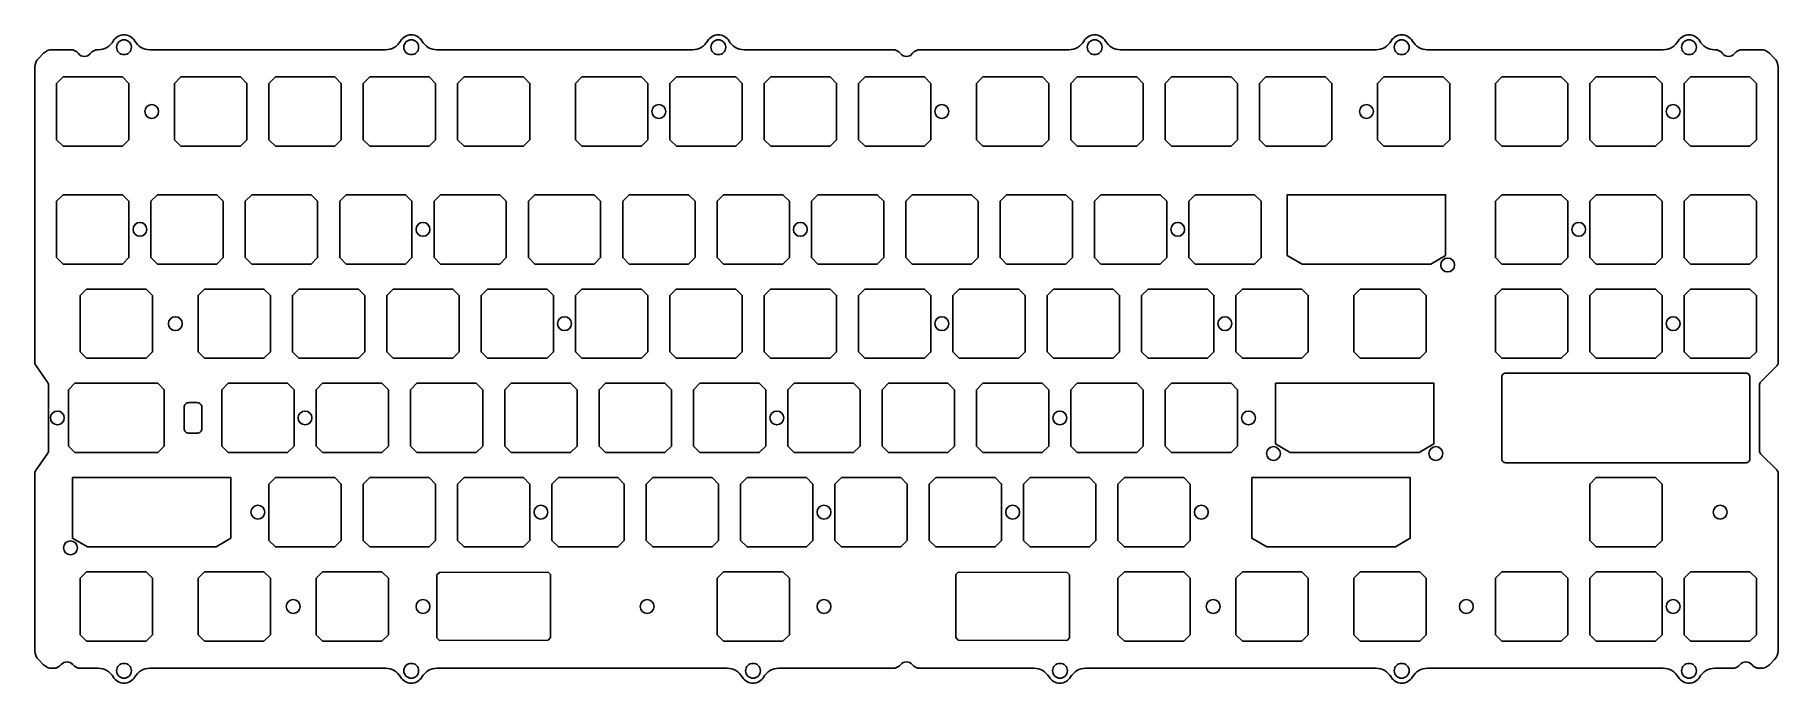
# Model space of a CAD drawing. Header units: millimetres. Extents: x -2 to 350, y -157 to -26.
import ezdxf

# ---------------------------------------------------------------- set-up
doc = ezdxf.new("R2010")
doc.units = ezdxf.units.MM
doc.layers.get('0').update_dxf_attribs({"linetype": 'CONTINUOUS'})

msp = doc.modelspace()

# ---------------------------------------------------------------- linework, layer by layer
for points in [[(210.59, -153.97), (269.24, -153.97, -0.267949), (272.27, -155.72, 0.57735), (276.6, -155.72, -0.267949), (279.63, -153.97), (327.24, -153.97, -0.267949), (330.27, -155.72, 0.57735), (334.6, -155.72, -0.267949), (337.63, -153.97), (341.2, -153.97, 0.226967), (342.76, -153.22, -0.478588), (345.09, -153.22, 0.226967), (346.65, -153.97), (346.9, -153.97, 0.198912), (348.67, -153.24), (349.7, -152.2, 0.198912), (350.43, -150.43), (350.43, -114.58, 0.198912), (350.14, -113.87), (346.94, -110.67, -0.198912), (346.65, -109.96), (346.65, -96.79, -0.198912), (346.94, -96.08), (350.14, -92.88, 0.198912), (350.43, -92.17), (350.43, -32.51, 0.198912), (349.7, -30.74), (348.67, -29.7, 0.198912), (346.9, -28.97), (343.2, -28.97, 0.233209), (341.61, -29.75, -0.493245), (339.23, -29.75, 0.233209), (337.65, -28.97), (337.63, -28.97, -0.267949), (334.6, -27.22, 0.57735), (330.27, -27.22, -0.267949), (327.24, -28.97), (279.63, -28.97, -0.267949), (276.6, -27.22, 0.57735), (272.27, -27.22, -0.267949), (269.24, -28.97), (217.63, -28.97, -0.267949), (214.6, -27.22, 0.57735), (210.27, -27.22, -0.267949), (207.24, -28.97), (177.2, -28.97, 0.233209), (175.61, -29.75, -0.493245), (173.23, -29.75, 0.233209), (171.65, -28.97), (141.63, -28.97, -0.267949), (138.6, -27.22, 0.57735), (134.27, -27.22, -0.267949), (131.24, -28.97), (79.63, -28.97, -0.267949), (76.6, -27.22, 0.57735), (72.27, -27.22, -0.267949), (69.24, -28.97), (21.63, -28.97, -0.267949), (18.6, -27.22, 0.57735), (14.27, -27.22, -0.267949), (11.24, -28.97), (11.2, -28.97, 0.233209), (9.61, -29.75, -0.493245), (7.23, -29.75, 0.233209), (5.65, -28.97), (1.97, -28.97, 0.198912), (0.2, -29.7), (-0.83, -30.74, 0.198912), (-1.57, -32.51), (-1.57, -92.17, 0.198912), (-1.27, -92.88), (0.93, -96.08, -0.198912), (1.22, -96.79), (1.22, -109.96, -0.199114), (0.93, -110.67), (0.93, -110.67), (-1.27, -113.87, 0.198912), (-1.57, -114.58), (-1.57, -150.43, 0.198912), (-0.83, -152.2), (0.2, -153.24, 0.198912), (1.97, -153.97), (2.2, -153.97, 0.226967), (3.76, -153.22, -0.478588), (6.09, -153.22, 0.226967), (7.65, -153.97), (11.24, -153.97, -0.267949), (14.27, -155.72, 0.57735), (18.6, -155.72, -0.267949), (21.63, -153.97), (69.24, -153.97, -0.267949), (72.27, -155.72, 0.57735), (76.6, -155.72, -0.267949), (79.63, -153.97), (138.24, -153.97, -0.267949), (141.27, -155.72, 0.57735), (145.6, -155.72, -0.267949), (148.63, -153.97), (171.7, -153.97, 0.226967), (173.26, -153.22, -0.478588), (175.59, -153.22, 0.226967), (177.15, -153.97), (200.19, -153.97, -0.267949), (203.23, -155.72, 0.57735), (207.56, -155.72, -0.267949)], [(294.64, -111.68), (294.64, -95.08, -0.414214), (295.39, -94.33), (343.99, -94.33, -0.414214), (344.74, -95.08), (344.74, -111.68, -0.414214), (343.99, -112.43), (295.39, -112.43, -0.414214)], [(32.17, -101.28, 0.414216), (31.17, -100.28), (29.57, -100.28, 0.414219), (28.57, -101.28), (28.57, -105.48, 0.414217), (29.57, -106.48), (31.17, -106.48, 0.414214), (32.17, -105.48)]]:
    msp.add_lwpolyline(points, format="xyb", close=True)
for points in [[(17.43, -47.16), (16.13, -48.46), (4.13, -48.46), (2.83, -47.16), (2.83, -35.77), (4.13, -34.46), (16.13, -34.46), (17.43, -35.77)], [(26.64, -35.77), (27.94, -34.46), (39.94, -34.46), (41.24, -35.77), (41.24, -47.16), (39.94, -48.46), (27.94, -48.46), (26.64, -47.16)], [(58.99, -48.46), (46.99, -48.46), (45.69, -47.16), (45.69, -35.77), (46.99, -34.46), (58.99, -34.46), (60.29, -35.77), (60.29, -47.16)], [(79.34, -35.77), (79.34, -47.16), (78.04, -48.46), (66.04, -48.46), (64.74, -47.16), (64.74, -35.77), (66.04, -34.46), (78.04, -34.46)], [(85.09, -34.46), (97.09, -34.46), (98.39, -35.77), (98.39, -47.16), (97.09, -48.46), (85.09, -48.46), (83.79, -47.16), (83.79, -35.77)], [(107.6, -35.77), (108.91, -34.46), (120.9, -34.46), (122.2, -35.77), (122.2, -47.16), (120.9, -48.46), (108.91, -48.46), (107.6, -47.16)], [(126.65, -35.77), (127.96, -34.46), (139.95, -34.46), (141.25, -35.77), (141.25, -47.16), (139.95, -48.46), (127.96, -48.46), (126.65, -47.16)], [(147.01, -34.46), (159, -34.46), (160.3, -35.77), (160.3, -47.16), (159, -48.46), (147.01, -48.46), (145.7, -47.16), (145.7, -35.77)], [(179.35, -35.77), (179.35, -47.16), (178.05, -48.46), (166.06, -48.46), (164.75, -47.16), (164.75, -35.77), (166.06, -34.46), (178.05, -34.46)], [(188.57, -47.16), (188.57, -35.77), (189.87, -34.46), (201.87, -34.46), (203.17, -35.77), (203.17, -47.16), (201.87, -48.46), (189.87, -48.46)], [(220.92, -34.46), (222.22, -35.77), (222.22, -47.16), (220.92, -48.46), (208.92, -48.46), (207.62, -47.16), (207.62, -35.77), (208.92, -34.46)], [(241.27, -35.77), (241.27, -47.16), (239.97, -48.46), (227.97, -48.46), (226.67, -47.16), (226.67, -35.77), (227.97, -34.46), (239.97, -34.46)], [(245.72, -47.16), (245.72, -35.77), (247.02, -34.46), (259.02, -34.46), (260.32, -35.77), (260.32, -47.16), (259.02, -48.46), (247.02, -48.46)], [(270.83, -48.46), (269.53, -47.16), (269.53, -35.77), (270.83, -34.46), (282.83, -34.46), (284.13, -35.77), (284.13, -47.16), (282.83, -48.46)], [(306.64, -48.46), (294.64, -48.46), (293.34, -47.16), (293.34, -35.77), (294.64, -34.46), (306.64, -34.46), (307.94, -35.77), (307.94, -47.16)], [(312.39, -35.77), (313.69, -34.46), (325.69, -34.46), (326.99, -35.77), (326.99, -47.16), (325.69, -48.46), (313.69, -48.46), (312.39, -47.16)], [(332.74, -34.46), (344.74, -34.46), (346.04, -35.77), (346.04, -47.16), (344.74, -48.46), (332.74, -48.46), (331.44, -47.16), (331.44, -35.77)], [(2.83, -59.58), (4.13, -58.28), (16.13, -58.28), (17.43, -59.58), (17.43, -70.98), (16.13, -72.28), (4.13, -72.28), (2.83, -70.98)], [(23.18, -58.28), (35.18, -58.28), (36.48, -59.58), (36.48, -70.98), (35.18, -72.28), (23.18, -72.28), (21.88, -70.98), (21.88, -59.58)], [(42.23, -58.28), (54.23, -58.28), (55.53, -59.58), (55.53, -70.98), (54.23, -72.28), (42.23, -72.28), (40.93, -70.98), (40.93, -59.58)], [(61.28, -72.28), (59.98, -70.98), (59.98, -59.58), (61.28, -58.28), (73.28, -58.28), (74.58, -59.58), (74.58, -70.98), (73.28, -72.28)], [(92.33, -72.28), (80.33, -72.28), (79.03, -70.98), (79.03, -59.58), (80.33, -58.28), (92.33, -58.28), (93.63, -59.58), (93.63, -70.98)], [(111.38, -58.28), (112.68, -59.58), (112.68, -70.98), (111.38, -72.28), (99.38, -72.28), (98.08, -70.98), (98.08, -59.58), (99.38, -58.28)], [(131.73, -70.98), (130.43, -72.28), (118.43, -72.28), (117.13, -70.98), (117.13, -59.58), (118.43, -58.28), (130.43, -58.28), (131.73, -59.58)], [(149.48, -72.28), (137.48, -72.28), (136.18, -70.98), (136.18, -59.58), (137.48, -58.28), (149.48, -58.28), (150.78, -59.58), (150.78, -70.98)], [(169.83, -70.98), (168.53, -72.28), (156.53, -72.28), (155.23, -70.98), (155.23, -59.58), (156.53, -58.28), (168.53, -58.28), (169.83, -59.58)], [(174.28, -70.98), (174.28, -59.58), (175.58, -58.28), (187.58, -58.28), (188.88, -59.58), (188.88, -70.98), (187.58, -72.28), (175.58, -72.28)], [(206.63, -58.28), (207.93, -59.58), (207.93, -70.98), (206.63, -72.28), (194.63, -72.28), (193.33, -70.98), (193.33, -59.58), (194.63, -58.28)], [(213.68, -72.28), (212.38, -70.98), (212.38, -59.58), (213.68, -58.28), (225.68, -58.28), (226.98, -59.58), (226.98, -70.98), (225.68, -72.28)], [(246.03, -59.58), (246.03, -70.98), (244.73, -72.28), (232.73, -72.28), (231.43, -70.98), (231.43, -59.58), (232.73, -58.28), (244.73, -58.28)], [(280.3, -72.28), (254.3, -72.28), (251.3, -70.54), (251.3, -58.28), (283.3, -58.28), (283.3, -70.54)], [(294.64, -58.28), (306.64, -58.28), (307.94, -59.58), (307.94, -70.98), (306.64, -72.28), (294.64, -72.28), (293.34, -70.98), (293.34, -59.58)], [(325.69, -58.28), (326.99, -59.58), (326.99, -70.98), (325.69, -72.28), (313.69, -72.28), (312.39, -70.98), (312.39, -59.58), (313.69, -58.28)], [(346.04, -70.98), (344.74, -72.28), (332.74, -72.28), (331.44, -70.98), (331.44, -59.58), (332.74, -58.28), (344.74, -58.28), (346.04, -59.58)], [(22.19, -78.63), (22.19, -90.03), (20.89, -91.33), (8.89, -91.33), (7.59, -90.03), (7.59, -78.63), (8.89, -77.33), (20.89, -77.33)], [(46, -90.03), (44.7, -91.33), (32.7, -91.33), (31.4, -90.03), (31.4, -78.63), (32.7, -77.33), (44.7, -77.33), (46, -78.63)], [(65.05, -78.63), (65.05, -90.03), (63.75, -91.33), (51.75, -91.33), (50.45, -90.03), (50.45, -78.63), (51.75, -77.33), (63.75, -77.33)], [(84.1, -90.03), (82.8, -91.33), (70.8, -91.33), (69.5, -90.03), (69.5, -78.63), (70.8, -77.33), (82.8, -77.33), (84.1, -78.63)], [(103.15, -78.63), (103.15, -90.03), (101.85, -91.33), (89.85, -91.33), (88.55, -90.03), (88.55, -78.63), (89.85, -77.33), (101.85, -77.33)], [(122.2, -78.63), (122.2, -90.03), (120.9, -91.33), (108.9, -91.33), (107.6, -90.03), (107.6, -78.63), (108.9, -77.33), (120.9, -77.33)], [(127.95, -91.33), (126.65, -90.03), (126.65, -78.63), (127.95, -77.33), (139.95, -77.33), (141.25, -78.63), (141.25, -90.03), (139.95, -91.33)], [(159, -91.33), (147, -91.33), (145.7, -90.03), (145.7, -78.63), (147, -77.33), (159, -77.33), (160.3, -78.63), (160.3, -90.03)], [(166.05, -77.33), (178.05, -77.33), (179.35, -78.63), (179.35, -90.03), (178.05, -91.33), (166.05, -91.33), (164.75, -90.03), (164.75, -78.63)], [(183.8, -90.03), (183.8, -78.63), (185.1, -77.33), (197.1, -77.33), (198.4, -78.63), (198.4, -90.03), (197.1, -91.33), (185.1, -91.33)], [(216.15, -77.33), (217.45, -78.63), (217.45, -90.03), (216.15, -91.33), (204.15, -91.33), (202.85, -90.03), (202.85, -78.63), (204.15, -77.33)], [(235.2, -77.33), (236.5, -78.63), (236.5, -90.03), (235.2, -91.33), (223.2, -91.33), (221.9, -90.03), (221.9, -78.63), (223.2, -77.33)], [(254.25, -77.33), (255.55, -78.63), (255.55, -90.03), (254.25, -91.33), (242.25, -91.33), (240.95, -90.03), (240.95, -78.63), (242.25, -77.33)], [(264.77, -90.03), (264.77, -78.63), (266.07, -77.33), (278.06, -77.33), (279.37, -78.63), (279.37, -90.03), (278.06, -91.33), (266.07, -91.33)], [(307.94, -78.63), (307.94, -90.03), (306.64, -91.33), (294.64, -91.33), (293.34, -90.03), (293.34, -78.63), (294.64, -77.33), (306.64, -77.33)], [(312.39, -90.03), (312.39, -78.63), (313.69, -77.33), (325.69, -77.33), (326.99, -78.63), (326.99, -90.03), (325.69, -91.33), (313.69, -91.33)], [(346.04, -78.63), (346.04, -90.03), (344.74, -91.33), (332.74, -91.33), (331.44, -90.03), (331.44, -78.63), (332.74, -77.33), (344.74, -77.33)], [(24.57, -109.08), (23.27, -110.38), (6.51, -110.38), (5.21, -109.08), (5.21, -97.68), (6.51, -96.38), (23.27, -96.38), (24.57, -97.68)], [(50.77, -97.68), (50.77, -109.08), (49.46, -110.38), (37.47, -110.38), (36.17, -109.08), (36.17, -97.68), (37.47, -96.38), (49.46, -96.38)], [(55.22, -109.08), (55.22, -97.68), (56.52, -96.38), (68.51, -96.38), (69.82, -97.68), (69.82, -109.08), (68.51, -110.38), (56.52, -110.38)], [(75.57, -96.38), (87.56, -96.38), (88.87, -97.68), (88.87, -109.08), (87.56, -110.38), (75.57, -110.38), (74.27, -109.08), (74.27, -97.68)], [(106.61, -96.38), (107.92, -97.68), (107.92, -109.08), (106.61, -110.38), (94.62, -110.38), (93.32, -109.08), (93.32, -97.68), (94.62, -96.38)], [(126.97, -97.68), (126.97, -109.08), (125.66, -110.38), (113.67, -110.38), (112.37, -109.08), (112.37, -97.68), (113.67, -96.38), (125.66, -96.38)], [(144.71, -96.38), (146.02, -97.68), (146.02, -109.08), (144.71, -110.38), (132.72, -110.38), (131.42, -109.08), (131.42, -97.68), (132.72, -96.38)], [(165.07, -109.08), (163.76, -110.38), (151.77, -110.38), (150.47, -109.08), (150.47, -97.68), (151.77, -96.38), (163.76, -96.38), (165.07, -97.68)], [(170.82, -110.38), (169.52, -109.08), (169.52, -97.68), (170.82, -96.38), (182.81, -96.38), (184.12, -97.68), (184.12, -109.08), (182.81, -110.38)], [(203.17, -109.08), (201.86, -110.38), (189.87, -110.38), (188.57, -109.08), (188.57, -97.68), (189.87, -96.38), (201.86, -96.38), (203.17, -97.68)], [(222.22, -109.08), (220.91, -110.38), (208.92, -110.38), (207.62, -109.08), (207.62, -97.68), (208.92, -96.38), (220.91, -96.38), (222.22, -97.68)], [(239.96, -96.38), (241.27, -97.68), (241.27, -109.08), (239.96, -110.38), (227.97, -110.38), (226.67, -109.08), (226.67, -97.68), (227.97, -96.38)], [(248.92, -96.38), (280.92, -96.38), (280.92, -108.64), (277.92, -110.38), (251.92, -110.38), (248.92, -108.64)], [(38.03, -127.69), (35.03, -129.43), (9.03, -129.43), (6.03, -127.69), (6.03, -115.43), (38.03, -115.43)], [(46.99, -115.43), (58.99, -115.43), (60.29, -116.73), (60.29, -128.13), (58.99, -129.43), (46.99, -129.43), (45.69, -128.13), (45.69, -116.73)], [(66.04, -115.43), (78.04, -115.43), (79.34, -116.73), (79.34, -128.13), (78.04, -129.43), (66.04, -129.43), (64.74, -128.13), (64.74, -116.73)], [(83.79, -128.13), (83.79, -116.73), (85.09, -115.43), (97.09, -115.43), (98.39, -116.73), (98.39, -128.13), (97.09, -129.43), (85.09, -129.43)], [(102.84, -128.13), (102.84, -116.73), (104.14, -115.43), (116.14, -115.43), (117.44, -116.73), (117.44, -128.13), (116.14, -129.43), (104.14, -129.43)], [(135.19, -115.43), (136.49, -116.73), (136.49, -128.13), (135.19, -129.43), (123.19, -129.43), (121.89, -128.13), (121.89, -116.73), (123.19, -115.43)], [(140.94, -116.73), (142.24, -115.43), (154.24, -115.43), (155.54, -116.73), (155.54, -128.13), (154.24, -129.43), (142.24, -129.43), (140.94, -128.13)], [(161.29, -115.43), (173.29, -115.43), (174.59, -116.73), (174.59, -128.13), (173.29, -129.43), (161.29, -129.43), (159.99, -128.13), (159.99, -116.73)], [(180.34, -115.43), (192.34, -115.43), (193.64, -116.73), (193.64, -128.13), (192.34, -129.43), (180.34, -129.43), (179.04, -128.13), (179.04, -116.73)], [(199.39, -115.43), (211.39, -115.43), (212.69, -116.73), (212.69, -128.13), (211.39, -129.43), (199.39, -129.43), (198.09, -128.13), (198.09, -116.73)], [(231.74, -128.13), (230.44, -129.43), (218.44, -129.43), (217.14, -128.13), (217.14, -116.73), (218.44, -115.43), (230.44, -115.43), (231.74, -116.73)], [(244.16, -115.43), (276.16, -115.43), (276.16, -127.69), (273.16, -129.43), (247.16, -129.43), (244.16, -127.69)], [(325.69, -115.43), (326.99, -116.73), (326.99, -128.13), (325.69, -129.43), (313.69, -129.43), (312.39, -128.13), (312.39, -116.73), (313.69, -115.43)], [(22.19, -135.78), (22.19, -147.18), (20.89, -148.48), (8.89, -148.48), (7.59, -147.18), (7.59, -135.78), (8.89, -134.48), (20.89, -134.48)], [(31.4, -147.18), (31.4, -135.78), (32.7, -134.48), (44.7, -134.48), (46, -135.78), (46, -147.18), (44.7, -148.48), (32.7, -148.48)], [(69.82, -147.18), (68.51, -148.48), (56.52, -148.48), (55.22, -147.18), (55.22, -135.78), (56.52, -134.48), (68.51, -134.48), (69.82, -135.78)], [(80.11, -134.61), (102.05, -134.52), (102.56, -135.03), (102.56, -147.76), (102.05, -148.26), (80.11, -148.35), (79.6, -147.84), (79.6, -135.11)], [(137.48, -134.48), (149.48, -134.48), (150.78, -135.78), (150.78, -147.18), (149.48, -148.48), (137.48, -148.48), (136.18, -147.18), (136.18, -135.78)], [(184.88, -134.52), (206.85, -134.61), (207.36, -135.11), (207.36, -147.84), (206.85, -148.35), (184.88, -148.26), (184.38, -147.76), (184.38, -135.03)], [(231.74, -147.18), (230.44, -148.48), (218.44, -148.48), (217.14, -147.18), (217.14, -135.78), (218.44, -134.48), (230.44, -134.48), (231.74, -135.78)], [(254.25, -148.48), (242.25, -148.48), (240.95, -147.18), (240.95, -135.78), (242.25, -134.48), (254.25, -134.48), (255.55, -135.78), (255.55, -147.18)], [(278.06, -148.48), (266.07, -148.48), (264.77, -147.18), (264.77, -135.78), (266.07, -134.48), (278.06, -134.48), (279.37, -135.78), (279.37, -147.18)], [(306.64, -148.48), (294.64, -148.48), (293.34, -147.18), (293.34, -135.78), (294.64, -134.48), (306.64, -134.48), (307.94, -135.78), (307.94, -147.18)], [(326.99, -135.78), (326.99, -147.18), (325.69, -148.48), (313.69, -148.48), (312.39, -147.18), (312.39, -135.78), (313.69, -134.48), (325.69, -134.48)], [(331.44, -147.18), (331.44, -135.78), (332.74, -134.48), (344.74, -134.48), (346.04, -135.78), (346.04, -147.18), (344.74, -148.48), (332.74, -148.48)]]:
    msp.add_lwpolyline(points, close=True)
for centre, radius in [((16.43, -28.47), 1.5), ((74.43, -28.47), 1.5), ((136.43, -28.47), 1.5), ((212.43, -28.47), 1.5), ((274.43, -28.47), 1.5), ((332.43, -28.47), 1.5), ((22.03, -41.46), 1.4), ((124.43, -41.46), 1.4), ((181.58, -41.46), 1.4), ((267.3, -41.46), 1.4), ((329.22, -41.46), 1.4), ((19.65, -65.28), 1.4), ((76.8, -65.28), 1.4), ((153, -65.28), 1.4), ((229.2, -65.28), 1.4), ((310.17, -65.28), 1.4), ((283.7, -72.48), 1.4), ((26.8, -84.33), 1.4), ((105.38, -84.33), 1.4), ((181.58, -84.33), 1.4), ((238.73, -84.33), 1.4), ((329.22, -84.33), 1.4), ((2.98, -103.38), 1.4), ((52.99, -103.38), 1.4), ((148.24, -103.38), 1.4), ((205.39, -103.38), 1.4), ((243.49, -103.38), 1.4), ((248.52, -110.58), 1.4), ((281.32, -110.58), 1.4), ((43.47, -122.43), 1.4), ((100.62, -122.43), 1.4), ((157.77, -122.43), 1.4), ((195.87, -122.43), 1.4), ((233.97, -122.43), 1.4), ((338.74, -122.43), 1.4), ((5.64, -129.63), 1.4), ((50.61, -141.48), 1.4), ((76.8, -141.48), 1.4), ((122.05, -141.48), 1.4), ((157.77, -141.48), 1.4), ((236.35, -141.48), 1.4), ((287.47, -141.48), 1.4), ((329.22, -141.48), 1.4), ((16.43, -154.47), 1.5), ((74.43, -154.47), 1.5), ((143.43, -154.47), 1.5), ((205.43, -154.47), 1.5), ((274.43, -154.47), 1.5), ((332.43, -154.47), 1.5)]:
    msp.add_circle(centre, radius)

doc.saveas('drawing.dxf')
